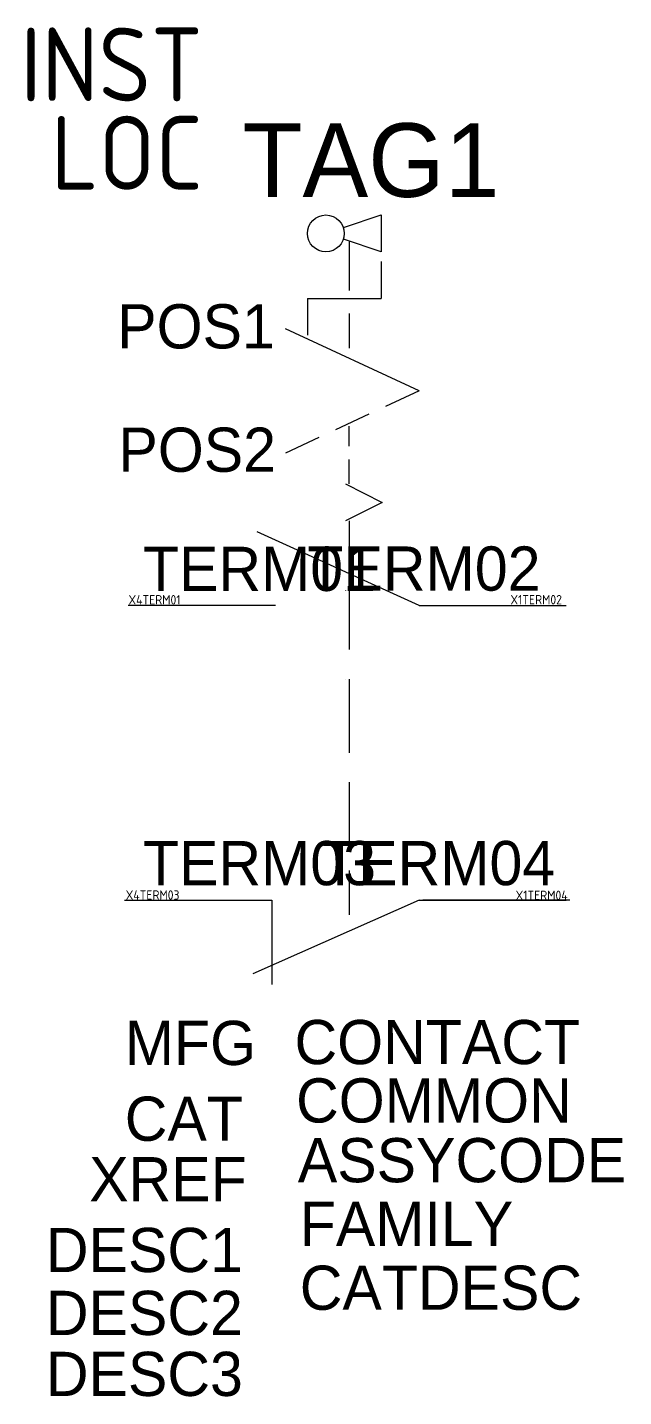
# Model space of a CAD drawing. Header units: millimetres. Extents: x -15.4 to 4.8, y -26.4 to 20.1.
import ezdxf
from ezdxf.enums import TextEntityAlignment as Align

# ---------------------------------------------------------------- set-up
doc = ezdxf.new("R2010")
doc.units = ezdxf.units.MM
doc.styles.add('WD_IEC', font='isocp2.shx', dxfattribs={"width": 0.9, "height": 4})

msp = doc.modelspace()

# ---------------------------------------------------------------- linework, layer by layer
for p, q in [((-4.694, 13.322), (-3.412, 13.749)), ((-3.412, 13.749), (-3.412, 12.499)), ((-3.412, 12.499), (-4.694, 12.927)), ((-4.5, 12.836), (-4.499, 11.186)), ((-3.412, 12.169), (-3.412, 10.919)), ((-5.912, 10.919), (-5.912, 9.669)), ((-5.912, 10.919), (-3.412, 10.919)), ((-4.499, 10.406), (-4.499, 9.224)), ((-2.125, 7.781), (-6.661, 9.889)), ((-2.125, 7.781), (-3.258, 7.253)), ((-3.824, 6.989), (-4.957, 6.46)), ((-4.499, 5.906), (-4.5, 6.578)), ((-5.523, 6.196), (-6.656, 5.668)), ((-4.499, 4.62), (-4.499, 5.456)), ((-4.625, 4.62), (-3.375, 3.995)), ((-3.375, 3.995), (-4.625, 3.37)), ((-4.499, 3.37), (-4.496, 2)), ((-2.124, 0.5), (-7.624, 3)), ((-4.616, 1.019), (-4.624, 1)), ((-4.508, 1.019), (-4.5, 1)), ((-4.5, 1), (-4.5, -1)), ((-7, 0.5), (-12, 0.5)), ((-2.124, 0.5), (2.876, 0.5)), ((-4.624, -2), (-4.624, -2)), ((-4.5, -2), (-4.5, -2)), ((-4.5, -2), (-4.5, -4.5)), ((-4.5, -5.5), (-4.5, -7.5)), ((-4.5, -8.5), (-4.5, -10)), ((-12.124, -9.5), (-7.124, -9.5)), ((-2.124, -9.5), (-7.769, -12.003)), ((-7.124, -9.5), (-7.124, -12.368)), ((-2.124, -9.5), (2.876, -9.5)), ((3, -9.5), (-2, -9.5))]:
    msp.add_line(p, q)
msp.add_circle((-5.287, 13.124), 0.625)

# ---------------------------------------------------------------- texts
at = {"style": 'WD_IEC', "flags": 1}
for tag, height, p in [('INST', 2.5, (-9.463, 17.607)), ('LOC', 2.5, (-9.463, 14.607)), ('X1TERM02', 0.32, (2.727, 0.533)), ('X1TERM04', 0.32, (2.921, -9.501))]:
    msp.add_attdef(tag, text='', height=height, dxfattribs=at).set_placement(p, align=Align.RIGHT)
for tag, p, s, height in [('TAG1', (-8.122, 14.361), 'S', 2.5), ('TERM01', (-11.499, 0.99), '13', 1.5), ('TERM03', (-11.499, -8.997), '11', 1.5)]:
    msp.add_attdef(tag, p, s, height=height)
at = {"flags": 8}
for tag, text, p in [('POS1', '1', (-7.02, 9.97)), ('POS2', '2', (-6.979, 5.783))]:
    msp.add_attdef(tag, text=text, height=1.5, dxfattribs=at).set_placement(p, align=Align.MIDDLE_RIGHT)
for tag, text, p in [('TERM02', '14', (2, 1)), ('TERM04', '12', (2.498, -8.996))]:
    msp.add_attdef(tag, text=text, height=1.5).set_placement(p, align=Align.RIGHT)
at = {"style": 'WD_IEC', "flags": 1}
for tag, p in [('X4TERM01', (-11.988, 0.53)), ('X4TERM03', (-12.083, -9.49))]:
    msp.add_attdef(tag, p, '', height=0.32, dxfattribs=at)
at = {"flags": 1}
for tag, p, s in [('MFG', (-12.115, -15.099), ''), ('CONTACT', (-6.352, -15.07), 'NONC'), ('COMMON', (-6.299, -17.051), '02'), ('CAT', (-12.115, -17.671), ''), ('ASSYCODE', (-6.239, -19.078), ''), ('FAMILY', (-6.173, -21.242), 'PB_ACKO'), ('CATDESC', (-6.173, -23.407), '')]:
    msp.add_attdef(tag, p, s, height=1.5, dxfattribs=at)
at = {"lineweight": 15, "flags": 1}
msp.add_attdef('XREF', text='', height=1.5, dxfattribs=at).set_placement((-7.972, -19.723), align=Align.RIGHT)
at = {"flags": 1}
for tag, p in [('DESC1', (-8.105, -22.125)), ('DESC2', (-8.105, -24.261)), ('DESC3', (-8.105, -26.331))]:
    msp.add_attdef(tag, text='', height=1.5, dxfattribs=at).set_placement(p, align=Align.RIGHT)

doc.saveas('drawing.dxf')
